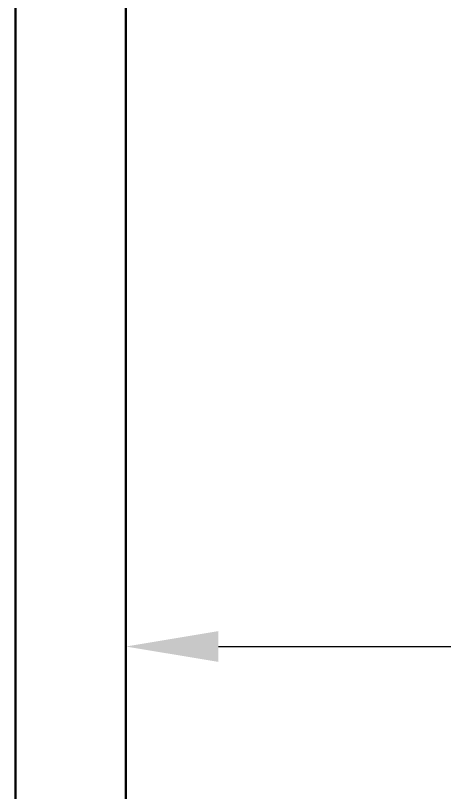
# Model space of a CAD drawing. Header units: millimetres. Extents: x 0 to 87554, y -20854 to 20404.
# Drawn here: x 50780 to 51362, y -4380 to -3325 of the extents above; entities that cross this region are included whole.
import ezdxf

# ---------------------------------------------------------------- set-up
doc = ezdxf.new("R2010")
doc.units = ezdxf.units.MM
doc.layers.get('0').update_dxf_attribs({"lineweight": 15})
doc.layers.get('Defpoints').update_dxf_attribs({"lineweight": 15})
doc.layers.add('AM_0', color=7, linetype='Continuous', lineweight=30)
doc.styles.add('TH_GBDIM', font='romans.shx', dxfattribs={"width": 0.8, "bigfont": 'gbcbig.shx'})
doc.dimstyles.new('TH_GBDIM', dxfattribs={"dimscale": 42, "dimtxt": 3, "dimasz": 3, "dimexe": 1.2, "dimexo": 0, "dimgap": 1, "dimtad": 1, "dimdec": 1, "dimlfac": -1.5, "dimdsep": 46, "dimtxsty": 'TH_GBDIM', "dimcen": 2.5, "dimclrd": 130, "dimclre": 130, "dimclrt": 3, "dimadec": 0, "dimazin": 2, "dimtfac": 0.714286, "dimtdec": 1, "dimtmove": 0, "dimatfit": 3, "dimfxl": 1, "dimtolj": 1, "dimtzin": 0, "dimlwd": -1, "dimlwe": -1, "dimarcsym": 0})

# ---------------------------------------------------------------- blocks, each defined once
blk = doc.blocks.new('*D92')
at = {"color": 130}
for p, q in [((50930.5, -4341.3), (50930.5, -4132.8)), ((52374.5, -4715), (52374.5, -4132.8)), ((51056.5, -4183.2), (52248.5, -4183.2))]:
    blk.add_line(p, q, dxfattribs=at)
at = {"color": 130, "lineweight": -3}
for points in [[(51056.5, -4162.2), (51056.5, -4204.2), (50930.5, -4183.2)], [(52248.5, -4162.2), (52248.5, -4204.2), (52374.5, -4183.2)]]:
    blk.add_solid(points, dxfattribs=at)
at = {"layer": 'Defpoints', "color": 0, "lineweight": -3}
for p in [(52374.5, -4183.2), (50930.5, -4341.3, 19235.7), (52374.5, -4715, 19235.7)]:
    blk.add_point(p, dxfattribs=at)
at = {"color": 3, "insert": (51652.5, -4078.2), "char_height": 126, "attachment_point": 5, "style": 'TH_GBDIM'}
blk.add_mtext('\\A1;1444', dxfattribs=at)
blk = doc.blocks.new('e4tggg')
at = {"layer": 'AM_0', "color": 87}
for p, q in [((1633.3, 753.8), (1633.3, -1906.2)), ((1783.3, -1906.2), (1783.3, 753.8))]:
    blk.add_line(p, q, dxfattribs=at)

msp = doc.modelspace()

# ---------------------------------------------------------------- block references
at = {"lineweight": -3}
msp.add_blockref('e4tggg', (49147.147, -3645.479, 19235.731), dxfattribs=at)

# ---------------------------------------------------------------- dimensions: what is measured, and where the dimension line sits
dim = msp.add_linear_dim(base=(52374.464, -4183.191), p1=(50930.458, -4341.308, 19235.731), p2=(52374.464, -4715.01, 19235.731), dimstyle='TH_GBDIM', override={"dimdec": 0})
dim.commit()
dim.dimension.update_dxf_attribs({"geometry": '*D92', "text_midpoint": (51652.461, -4078.191)})

doc.saveas('drawing.dxf')
